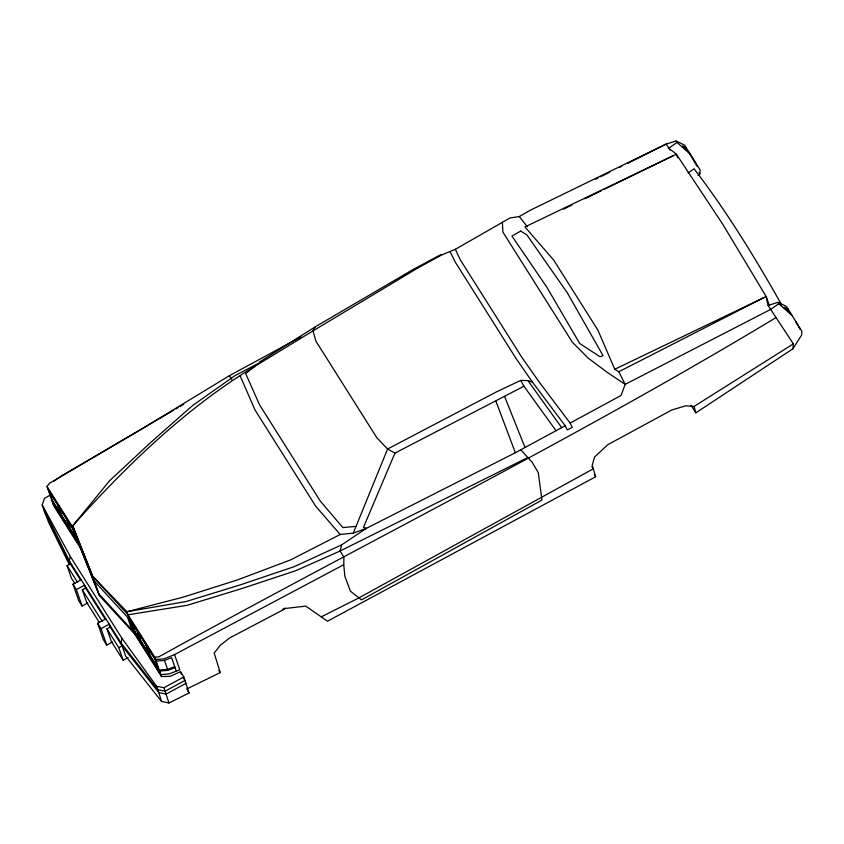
<?xml version="1.0" encoding="UTF-8"?>
<svg xmlns="http://www.w3.org/2000/svg" width="844" height="844" viewBox="0 0 844 844"><rect width="100%" height="100%" fill="white"/><g stroke="black" fill="none" stroke-linecap="round" stroke-linejoin="round"><path stroke-width="1.27" d="M520.832 449.789L532.332 462.501L538.282 472.693L541.953 500.07L361.496 599.884L350.429 591.19L344.869 576.315L343.74 564.72L343.93 557.209L340.026 551.037L341.672 544.844L366.465 528.281L515.357 452.732L565.185 425.745L567.263 429.912L572.285 427.38L570.111 423.076L538.514 381.119L521.307 356.527L460.318 259.846L455.349 249.297L509.966 217.984L519.282 216.539L530.327 210.219L666.211 144.039L676.149 141.011L684.716 145.21L697.165 166.331M698.03 175.468L699.898 173.875L700.077 169.887L688.947 151.92L682.279 145.917L686.415 147.89M691.078 405.299L695.846 412.853L792.98 348.751L793.36 343.856L767.987 305.349L766.173 296.529L722.939 224.567L676.371 154.199L668.807 148.154L666.211 144.039L627.525 163.43M799.954 329.234L800.101 328.421M51.083 494.711L44.479 498.298L42.2 504.934L70.263 556.396L69.345 560.996L70.358 563.887L80.813 580.482M70.263 556.396L122 638.402L121.082 642.991L125.598 655.978L161.499 701.385L168.927 702.989L189.014 693.019L183.813 676.972L180.468 671.687L170.161 676.361L161.51 676.561L134.734 634.129L99.413 595.621L80.518 548.199L72.721 525.801L109.583 480.774L150.686 442.467L192.643 405.5L234.927 375.664L259.119 362.994M301.055 336.84L229.399 375.685L139.851 430.176L49.458 483.327L47.021 486.45L73.787 528.871L92.682 576.294L126.938 611.731L183.222 597.119L237.808 579.828L290.705 559.846L340.206 534.495L353.288 533.123L387.596 449.019L496.251 391.985L520.727 380.412L527.911 380.57L532.532 382.237L565.185 425.745M556.038 430.704L523.955 386.225L394.939 453.101L363.511 527.289L366.465 528.281L353.288 533.123M455.349 249.297L441.602 254.993L440.906 254.603L412.895 269.616L315.276 326.839L313.05 330.859L249.929 369.313C182.568 411.218 125.323 466.859 72.721 525.801L92.682 576.294L99.413 595.621M792.98 348.751L801.621 335.089L801.8 331.112L786.439 306.425L777.925 302.321L768.23 305.486M254.983 366.233L245.667 373.554L259.583 404.867L320.34 501.157L342.833 527.563L356.031 526.392M53.51 481.481L61.686 475.763L173.558 410.258M688.113 172.925L694.074 168.789C726.884 211.644 755.222 257.916 781.692 304.906M690.645 154.61L677.057 142.436L668.807 148.154L670.136 150.2M792.368 315.825L778.822 303.745L770.583 309.453L625.172 384.368L621.036 395.477L570.111 423.076M249.929 369.313L258.285 363.838M259.319 362.139L315.276 326.839M186.535 689.073L220.231 672.615L214.186 653.077L220.337 645.249L229.515 638.011L285.789 608.418L305.802 606.119L327.472 621.226L595.653 476.765L592.214 465.244L594.577 457.015L607.785 444.693L671.845 409.973L685.718 405.806L694.011 406.47L793.36 343.856M775.91 317.661C574.869 438.912 364.239 543.156 158.904 656.801L154.779 657.233L128.003 614.812L92.682 576.294M175.816 408.939L178.084 407.61M180.342 406.291L183.728 404.308M441.602 254.993L417.97 267.917L313.05 330.859L315.867 341.113L376.867 437.783L387.596 449.019L394.939 453.101M74.926 583.763L71.445 578.235L67.066 565.67L70.358 563.887L44.405 511.285L42.2 504.934M87.85 602.922L82.1 606.034L78.714 600.664L72.985 584.238L81.203 579.786M82.1 606.034L76.382 589.608L84.59 585.156L85.603 588.057L105.511 619.623M99.307 622.387L86.689 602.405L82.311 589.84L85.603 588.057M112.474 641.957L106.724 645.08L103.337 639.71L97.619 623.283L105.838 618.831M106.724 645.08L101.006 628.653L109.224 624.201L110.226 627.092L122.095 645.892L158.841 692.65L161.499 701.385M128.109 657.56L123.182 660.24L111.324 641.44L106.945 628.875L110.226 627.092M123.182 660.24L118.804 647.675L122.095 645.892M122 638.402L156.625 686.299L163.989 687.712L183.813 676.972M186.018 683.323L166.205 694.063L158.841 692.65L156.625 686.299M174.529 654.606L179.804 669.756L169.169 673.923L160.835 674.63L135.757 634.888L130.482 619.739L155.56 659.481L163.958 658.879L174.529 654.606L343.74 564.72M763.292 297.911L618.821 371.74L614.759 369.261L597.89 330.12L553.843 260.3L524.957 226.93L676.371 154.199L677.626 157.807M282.698 609.284L285.05 608.091M321.258 616.837L358.816 597.942L593.269 468.821L591.897 466.658M527.7 457.596L340.026 551.037L295.727 570.723L241.806 588.574L187.115 605.317L128.003 614.812M595.664 179.181L598.027 178.01M600.379 176.85L609.822 172.176M619.264 167.513L621.627 166.352M563.613 209.112L571.884 205.081M584.881 198.751L601.424 190.691M603.787 189.541L673.491 155.581M614.759 369.261L766.173 296.529L769.095 304.927M341.672 544.844L294.303 566.619L240.487 584.797L185.828 601.614L126.938 611.731L134.734 634.129M156.119 661.105L164.475 660.419L171.596 657.666L176.301 671.202M159.242 670.062L167.597 669.387L174.708 666.633M175.046 667.604L167.935 670.358L159.579 671.033L134.502 631.291M788.127 309.115L784.023 307.174L790.67 313.145M134.059 632.198L98.737 593.691L79.842 546.268M340.206 534.495L315.762 506.294L255.025 410.026L240.245 376.055M519.282 216.539L527.331 226.73M527.911 380.57L561.682 427.644M532.532 382.237L516.254 358.795L455.264 262.125L450.01 251.449M699.054 172.535L699.898 173.875M676.149 141.011L677.057 142.436M777.925 302.321L778.822 303.745M594.303 474.613L595.653 476.765M229.399 375.685L231.994 379.8M218.839 670.421L220.231 672.615M183.675 678.302L185.005 680.422L165.192 691.162L157.828 689.748L121.082 642.991L69.345 560.996L43.403 508.383M187.769 691.046L189.014 693.019M47.802 488.697L72.879 528.439L78.154 543.578L53.077 503.836M67.509 520.653L72.595 528.713L75.717 537.67L70.632 529.621M136.981 630.753L131.896 622.703L135.019 631.66L140.093 639.72M51.822 500.239L76.899 539.981M80.518 548.199L53.752 505.778L47.021 486.45M67.066 565.67L77.532 582.254M82.311 589.84L102.23 621.406M106.945 628.875L118.804 647.675M72.985 584.238L76.382 589.608M97.619 623.283L101.006 628.653M520.727 380.412L523.955 386.225M618.821 371.74L625.172 384.368L607.501 372.563L588.141 358.078L572.359 342.221L502.897 232.121L502.349 222.109M69.303 564.647L48.773 522.71L44.405 511.285M797.569 324.402L798.888 327.556M795.871 321.712L796.852 324.117M694.148 160.487L695.129 162.903M504.628 396.532L525.021 447.52M495.945 401.248L515.357 452.732M180.468 671.687L181.27 673.987M164.475 660.419L167.597 669.387M154.779 657.233L161.51 676.561M163.989 687.712L168.927 702.989M146.972 646.599L150.095 655.566M146.128 645.259L149.251 654.216M136.412 629.139L140.431 640.68M131.886 629.824L127.507 617.259L94.37 581.126L76.635 536.636L81.013 549.201M66.95 519.039L70.97 530.581M58.363 506.157L61.485 515.114M57.519 504.817L60.631 513.774M694.011 406.47L695.846 412.853M520.685 231.087L511.918 236.046L546.638 286.876L579.691 343.455L599.968 356.748L603.059 355.662L567.284 292.762L526.814 234.811L520.685 231.087M66.665 519.313L49.216 491.651L52.328 500.619L69.788 528.281L66.665 519.313M155.275 659.755L137.825 632.103L140.948 641.06L158.398 668.722L155.275 659.755"/></g></svg>
